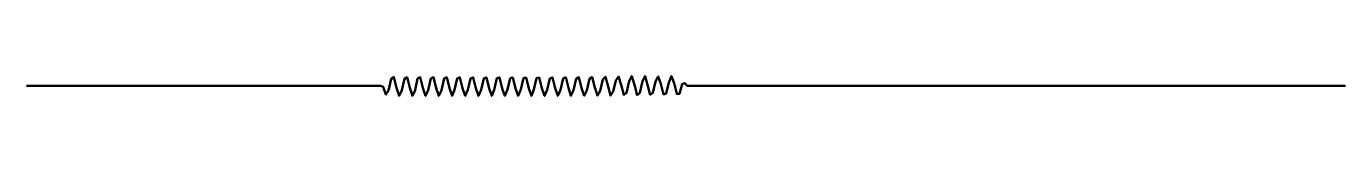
# Model space of a CAD drawing. Extents: x -47 to 452, y 172 to 669.
# Drawn here: x -47.1 to 451.9, y 242.3 to 249.8 of the extents above; entities that cross this region are included whole.
import ezdxf

# ---------------------------------------------------------------- set-up
doc = ezdxf.new("R2010")
doc.units = 0
doc.header["$MEASUREMENT"] = 0
doc.layers.add('Capa 1', color=7, linetype='Continuous', lineweight=0)

# ---------------------------------------------------------------- blocks, each defined once
blk = doc.blocks.new('Block_0')
at = {"layer": 'Capa 1', "color": 18, "lineweight": 50, "true_color": 0x000000}
blk.add_open_spline([(-47.14, 246.06), (-47.14, 246.06), (-46.14, 246.06), (-46.14, 246.06), (-46.14, 246.06), (-45.14, 246.06), (-45.14, 246.06), (-45.14, 246.06), (-44.14, 246.06), (-44.14, 246.06), (-44.14, 246.06), (-43.14, 246.06), (-43.14, 246.06), (-43.14, 246.06), (-42.14, 246.06), (-42.14, 246.06), (-42.14, 246.06), (-41.14, 246.06), (-41.14, 246.06), (-41.14, 246.06), (-40.14, 246.06), (-40.14, 246.06), (-40.14, 246.06), (-39.14, 246.06), (-39.14, 246.06), (-39.14, 246.06), (-38.14, 246.06), (-38.14, 246.06), (-38.14, 246.06), (-37.14, 246.06), (-37.14, 246.06), (-37.14, 246.06), (-36.14, 246.06), (-36.14, 246.06), (-36.14, 246.06), (-35.14, 246.06), (-35.14, 246.06), (-35.14, 246.06), (-34.14, 246.06), (-34.14, 246.06), (-34.14, 246.06), (-33.14, 246.06), (-33.14, 246.06), (-33.14, 246.06), (-32.14, 246.06), (-32.14, 246.06), (-32.14, 246.06), (-31.14, 246.06), (-31.14, 246.06), (-31.14, 246.06), (-30.14, 246.06), (-30.14, 246.06), (-30.14, 246.06), (-29.14, 246.06), (-29.14, 246.06), (-29.14, 246.06), (-28.14, 246.06), (-28.14, 246.06), (-28.14, 246.06), (-27.14, 246.06), (-27.14, 246.06), (-27.14, 246.06), (-26.14, 246.06), (-26.14, 246.06), (-26.14, 246.06), (-25.14, 246.06), (-25.14, 246.06), (-25.14, 246.06), (-24.14, 246.06), (-24.14, 246.06), (-24.14, 246.06), (-23.14, 246.06), (-23.14, 246.06), (-23.14, 246.06), (-22.14, 246.06), (-22.14, 246.06), (-22.14, 246.06), (-21.14, 246.06), (-21.14, 246.06), (-21.14, 246.06), (-20.14, 246.06), (-20.14, 246.06), (-20.14, 246.06), (-19.14, 246.06), (-19.14, 246.06), (-19.14, 246.06), (-18.14, 246.06), (-18.14, 246.06), (-18.14, 246.06), (-17.14, 246.06), (-17.14, 246.06), (-17.14, 246.06), (-16.14, 246.06), (-16.14, 246.06), (-16.14, 246.06), (-15.14, 246.06), (-15.14, 246.06), (-15.14, 246.06), (-14.14, 246.06), (-14.14, 246.06), (-14.14, 246.06), (-13.14, 246.06), (-13.14, 246.06), (-13.14, 246.06), (-12.14, 246.06), (-12.14, 246.06), (-12.14, 246.06), (-11.14, 246.06), (-11.14, 246.06), (-11.14, 246.06), (-10.14, 246.06), (-10.14, 246.06), (-10.14, 246.06), (-9.14, 246.06), (-9.14, 246.06), (-9.14, 246.06), (-8.14, 246.06), (-8.14, 246.06), (-8.14, 246.06), (-7.14, 246.06), (-7.14, 246.06), (-7.14, 246.06), (-6.14, 246.06), (-6.14, 246.06), (-6.14, 246.06), (-5.14, 246.06), (-5.14, 246.06), (-5.14, 246.06), (-4.14, 246.06), (-4.14, 246.06), (-4.14, 246.06), (-3.14, 246.06), (-3.14, 246.06), (-3.14, 246.06), (-2.14, 246.06), (-2.14, 246.06), (-2.14, 246.06), (-1.14, 246.06), (-1.14, 246.06), (-1.14, 246.06), (-0.14, 246.06), (-0.14, 246.06), (-0.14, 246.06), (0.86, 246.06), (0.86, 246.06), (0.86, 246.06), (1.86, 246.06), (1.86, 246.06), (1.86, 246.06), (2.86, 246.06), (2.86, 246.06), (2.86, 246.06), (3.86, 246.06), (3.86, 246.06), (3.86, 246.06), (4.86, 246.06), (4.86, 246.06), (4.86, 246.06), (5.86, 246.06), (5.86, 246.06), (5.86, 246.06), (6.86, 246.06), (6.86, 246.06), (6.86, 246.06), (7.86, 246.06), (7.86, 246.06), (7.86, 246.06), (8.86, 246.06), (8.86, 246.06), (8.86, 246.06), (9.86, 246.06), (9.86, 246.06), (9.86, 246.06), (10.86, 246.06), (10.86, 246.06), (10.86, 246.06), (11.86, 246.06), (11.86, 246.06), (11.86, 246.06), (12.86, 246.06), (12.86, 246.06), (12.86, 246.06), (13.86, 246.06), (13.86, 246.06), (13.86, 246.06), (14.86, 246.06), (14.86, 246.06), (14.86, 246.06), (15.86, 246.06), (15.86, 246.06), (15.86, 246.06), (16.86, 246.06), (16.86, 246.06), (16.86, 246.06), (17.86, 246.06), (17.86, 246.06), (17.86, 246.06), (18.86, 246.06), (18.86, 246.06), (18.86, 246.06), (19.86, 246.06), (19.86, 246.06), (19.86, 246.06), (20.86, 246.06), (20.86, 246.06), (20.86, 246.06), (21.86, 246.06), (21.86, 246.06), (21.86, 246.06), (22.86, 246.06), (22.86, 246.06), (22.86, 246.06), (23.86, 246.06), (23.86, 246.06), (23.86, 246.06), (24.86, 246.06), (24.86, 246.06), (24.86, 246.06), (25.86, 246.06), (25.86, 246.06), (25.86, 246.06), (26.86, 246.06), (26.86, 246.06), (26.86, 246.06), (27.86, 246.06), (27.86, 246.06), (27.86, 246.06), (28.86, 246.06), (28.86, 246.06), (28.86, 246.06), (29.86, 246.06), (29.86, 246.06), (29.86, 246.06), (30.86, 246.06), (30.86, 246.06), (30.86, 246.06), (31.86, 246.06), (31.86, 246.06), (31.86, 246.06), (32.86, 246.06), (32.86, 246.06), (32.86, 246.06), (33.86, 246.06), (33.86, 246.06), (33.86, 246.06), (34.86, 246.06), (34.86, 246.06), (34.86, 246.06), (35.86, 246.06), (35.86, 246.06), (35.86, 246.06), (36.86, 246.06), (36.86, 246.06), (36.86, 246.06), (37.86, 246.06), (37.86, 246.06), (37.86, 246.06), (38.86, 246.06), (38.86, 246.06), (38.86, 246.06), (39.86, 246.06), (39.86, 246.06), (39.86, 246.06), (40.86, 246.06), (40.86, 246.06), (40.86, 246.06), (41.86, 246.06), (41.86, 246.06), (41.86, 246.06), (42.86, 246.06), (42.86, 246.06), (42.86, 246.06), (43.86, 246.06), (43.86, 246.06), (43.86, 246.06), (44.86, 246.06), (44.86, 246.06), (44.86, 246.06), (45.86, 246.06), (45.86, 246.06), (45.86, 246.06), (46.86, 246.06), (46.86, 246.06), (46.86, 246.06), (47.86, 246.06), (47.86, 246.06), (47.86, 246.06), (48.86, 246.06), (48.86, 246.06), (48.86, 246.06), (49.86, 246.06), (49.86, 246.06), (49.86, 246.06), (50.86, 246.06), (50.86, 246.06), (50.86, 246.06), (51.86, 246.06), (51.86, 246.06), (51.86, 246.06), (52.86, 246.06), (52.86, 246.06), (52.86, 246.06), (53.86, 246.06), (53.86, 246.06), (53.86, 246.06), (54.86, 246.06), (54.86, 246.06), (54.86, 246.06), (55.86, 246.06), (55.86, 246.06), (55.86, 246.06), (56.86, 246.06), (56.86, 246.06), (56.86, 246.06), (57.86, 246.06), (57.86, 246.06), (57.86, 246.06), (58.86, 246.06), (58.86, 246.06), (58.86, 246.06), (59.86, 246.06), (59.86, 246.06), (59.86, 246.06), (60.86, 246.06), (60.86, 246.06), (60.86, 246.06), (61.86, 246.06), (61.86, 246.06), (61.86, 246.06), (62.86, 246.06), (62.86, 246.06), (62.86, 246.06), (63.86, 246.06), (63.86, 246.06), (63.86, 246.06), (64.86, 246.06), (64.86, 246.06), (64.86, 246.06), (65.86, 246.06), (65.86, 246.06), (65.86, 246.06), (66.86, 246.06), (66.86, 246.06), (66.86, 246.06), (67.86, 246.06), (67.86, 246.06), (67.86, 246.06), (68.86, 246.06), (68.86, 246.06), (68.86, 246.06), (69.86, 246.06), (69.86, 246.06), (69.86, 246.06), (70.86, 246.06), (70.86, 246.06), (70.86, 246.06), (71.86, 246.06), (71.86, 246.06), (71.86, 246.06), (72.86, 246.06), (72.86, 246.06), (72.86, 246.06), (73.86, 246.06), (73.86, 246.06), (73.86, 246.06), (74.86, 246.06), (74.86, 246.06), (74.86, 246.06), (75.86, 246.06), (75.86, 246.06), (75.86, 246.06), (76.86, 246.06), (76.86, 246.06), (76.86, 246.06), (77.86, 246.06), (77.86, 246.06), (77.86, 246.06), (78.86, 246.06), (78.86, 246.06), (78.86, 246.06), (79.86, 246.06), (79.86, 246.06), (79.86, 246.06), (80.86, 246.06), (80.86, 246.06), (80.86, 246.06), (81.86, 246.06), (81.86, 246.06), (81.86, 246.06), (82.86, 246.06), (82.86, 246.06), (82.86, 246.06), (83.86, 246.06), (83.86, 246.06), (83.86, 246.06), (84.86, 246.06), (84.86, 246.06), (84.86, 246.06), (85.86, 246.06), (85.86, 246.06), (85.86, 246.06), (86.86, 246.06), (86.86, 246.06), (86.86, 246.06), (87.86, 245.74), (87.86, 245.74), (87.86, 245.74), (88.86, 242.81), (88.86, 242.81), (88.86, 242.81), (89.86, 244.39), (89.86, 244.39), (89.86, 244.39), (90.86, 248.77), (90.86, 248.77), (90.86, 248.77), (91.86, 249.39), (91.86, 249.39), (91.86, 249.39), (92.86, 245.4), (92.86, 245.4), (92.86, 245.4), (93.86, 242.32), (93.86, 242.32), (93.86, 242.32), (94.86, 244.43), (94.86, 244.43), (94.86, 244.43), (95.86, 248.8), (95.86, 248.8), (95.86, 248.8), (96.86, 249.38), (96.86, 249.38), (96.86, 249.38), (97.86, 245.36), (97.86, 245.36), (97.86, 245.36), (98.86, 242.31), (98.86, 242.31), (98.86, 242.31), (99.86, 244.46), (99.86, 244.46), (99.86, 244.46), (100.86, 248.82), (100.86, 248.82), (100.86, 248.82), (101.86, 249.36), (101.86, 249.36), (101.86, 249.36), (102.86, 245.32), (102.86, 245.32), (102.86, 245.32), (103.86, 242.31), (103.86, 242.31), (103.86, 242.31), (104.86, 244.5), (104.86, 244.5), (104.86, 244.5), (105.86, 248.85), (105.86, 248.85), (105.86, 248.85), (106.86, 249.34), (106.86, 249.34), (106.86, 249.34), (107.86, 245.28), (107.86, 245.28), (107.86, 245.28), (108.86, 242.3), (108.86, 242.3), (108.86, 242.3), (109.86, 244.53), (109.86, 244.53), (109.86, 244.53), (110.86, 248.88), (110.86, 248.88), (110.86, 248.88), (111.86, 249.32), (111.86, 249.32), (111.86, 249.32), (112.86, 245.24), (112.86, 245.24), (112.86, 245.24), (113.86, 242.3), (113.86, 242.3), (113.86, 242.3), (114.86, 244.57), (114.86, 244.57), (114.86, 244.57), (115.86, 248.9), (115.86, 248.9), (115.86, 248.9), (116.86, 249.3), (116.86, 249.3), (116.86, 249.3), (117.86, 245.21), (117.86, 245.21), (117.86, 245.21), (118.86, 242.3), (118.86, 242.3), (118.86, 242.3), (119.86, 244.6), (119.86, 244.6), (119.86, 244.6), (120.86, 248.93), (120.86, 248.93), (120.86, 248.93), (121.86, 249.28), (121.86, 249.28), (121.86, 249.28), (122.86, 245.17), (122.86, 245.17), (122.86, 245.17), (123.86, 242.3), (123.86, 242.3), (123.86, 242.3), (124.86, 244.62), (124.86, 244.62), (124.86, 244.62), (125.86, 248.93), (125.86, 248.93), (125.86, 248.93), (126.86, 249.28), (126.86, 249.28), (126.86, 249.28), (127.86, 245.16), (127.86, 245.16), (127.86, 245.16), (128.86, 242.29), (128.86, 242.29), (128.86, 242.29), (129.86, 244.64), (129.86, 244.64), (129.86, 244.64), (130.86, 248.96), (130.86, 248.96), (130.86, 248.96), (131.86, 249.26), (131.86, 249.26), (131.86, 249.26), (132.86, 245.13), (132.86, 245.13), (132.86, 245.13), (133.86, 242.29), (133.86, 242.29), (133.86, 242.29), (134.86, 244.68), (134.86, 244.68), (134.86, 244.68), (135.86, 248.98), (135.86, 248.98), (135.86, 248.98), (136.86, 249.23), (136.86, 249.23), (136.86, 249.23), (137.86, 245.09), (137.86, 245.09), (137.86, 245.09), (138.86, 242.29), (138.86, 242.29), (138.86, 242.29), (139.86, 244.71), (139.86, 244.71), (139.86, 244.71), (140.86, 249), (140.86, 249), (140.86, 249), (141.86, 249.21), (141.86, 249.21), (141.86, 249.21), (142.86, 245.05), (142.86, 245.05), (142.86, 245.05), (143.86, 242.29), (143.86, 242.29), (143.86, 242.29), (144.86, 244.75), (144.86, 244.75), (144.86, 244.75), (145.86, 248.99), (145.86, 248.99), (145.86, 248.99), (146.86, 249.2), (146.86, 249.2), (146.86, 249.2), (147.86, 245.17), (147.86, 245.17), (147.86, 245.17), (148.86, 242.33), (148.86, 242.33), (148.86, 242.33), (149.86, 244.59), (149.86, 244.59), (149.86, 244.59), (150.86, 248.91), (150.86, 248.91), (150.86, 248.91), (151.86, 249.29), (151.86, 249.29), (151.86, 249.29), (152.86, 245.2), (152.86, 245.2), (152.86, 245.2), (153.86, 242.32), (153.86, 242.32), (153.86, 242.32), (154.86, 244.55), (154.86, 244.55), (154.86, 244.55), (155.86, 248.83), (155.86, 248.83), (155.86, 248.83), (156.86, 249.33), (156.86, 249.33), (156.86, 249.33), (157.86, 245.34), (157.86, 245.34), (157.86, 245.34), (158.86, 242.32), (158.86, 242.32), (158.86, 242.32), (159.86, 244.47), (159.86, 244.47), (159.86, 244.47), (160.86, 248.8), (160.86, 248.8), (160.86, 248.8), (161.86, 249.36), (161.86, 249.36), (161.86, 249.36), (162.86, 245.4), (162.86, 245.4), (162.86, 245.4), (163.86, 242.35), (163.86, 242.35), (163.86, 242.35), (164.86, 244.38), (164.86, 244.38), (164.86, 244.38), (165.86, 248.75), (165.86, 248.75), (165.86, 248.75), (166.86, 249.41), (166.86, 249.41), (166.86, 249.41), (167.86, 245.43), (167.86, 245.43), (167.86, 245.43), (168.86, 242.42), (168.86, 242.42), (168.86, 242.42), (169.86, 244.23), (169.86, 244.23), (169.86, 244.23), (170.86, 248.46), (170.86, 248.46), (170.86, 248.46), (171.86, 249.52), (171.86, 249.52), (171.86, 249.52), (172.86, 245.88), (172.86, 245.88), (172.86, 245.88), (173.86, 242.45), (173.86, 242.45), (173.86, 242.45), (174.86, 243.92), (174.86, 243.92), (174.86, 243.92), (175.86, 248.13), (175.86, 248.13), (175.86, 248.13), (176.86, 249.62), (176.86, 249.62), (176.86, 249.62), (177.86, 246.46), (177.86, 246.46), (177.86, 246.46), (178.86, 242.7), (178.86, 242.7), (178.86, 242.7), (179.86, 243.48), (179.86, 243.48), (179.86, 243.48), (180.86, 247.88), (180.86, 247.88), (180.86, 247.88), (181.86, 249.77), (181.86, 249.77), (181.86, 249.77), (182.86, 246.51), (182.86, 246.51), (182.86, 246.51), (183.86, 242.63), (183.86, 242.63), (183.86, 242.63), (184.86, 243.5), (184.86, 243.5), (184.86, 243.5), (185.86, 247.92), (185.86, 247.92), (185.86, 247.92), (186.86, 249.76), (186.86, 249.76), (186.86, 249.76), (187.86, 246.51), (187.86, 246.51), (187.86, 246.51), (188.86, 242.74), (188.86, 242.74), (188.86, 242.74), (189.86, 243.42), (189.86, 243.42), (189.86, 243.42), (190.86, 247.76), (190.86, 247.76), (190.86, 247.76), (191.86, 249.69), (191.86, 249.69), (191.86, 249.69), (192.86, 246.89), (192.86, 246.89), (192.86, 246.89), (193.86, 242.86), (193.86, 242.86), (193.86, 242.86), (194.86, 243.19), (194.86, 243.19), (194.86, 243.19), (195.86, 247.35), (195.86, 247.35), (195.86, 247.35), (196.86, 249.81), (196.86, 249.81), (196.86, 249.81), (197.86, 247.11), (197.86, 247.11), (197.86, 247.11), (198.86, 243.04), (198.86, 243.04), (198.86, 243.04), (199.86, 243.04), (199.86, 243.04), (199.86, 243.04), (200.86, 246.73), (200.86, 246.73), (200.86, 246.73), (201.86, 247.15), (201.86, 247.15), (201.86, 247.15), (202.86, 246.06), (202.86, 246.06), (202.86, 246.06), (203.86, 246.06), (203.86, 246.06), (203.86, 246.06), (204.86, 246.06), (204.86, 246.06), (204.86, 246.06), (205.86, 246.06), (205.86, 246.06), (205.86, 246.06), (206.86, 246.06), (206.86, 246.06), (206.86, 246.06), (207.86, 246.06), (207.86, 246.06), (207.86, 246.06), (208.86, 246.06), (208.86, 246.06), (208.86, 246.06), (209.86, 246.06), (209.86, 246.06), (209.86, 246.06), (210.86, 246.06), (210.86, 246.06), (210.86, 246.06), (211.86, 246.06), (211.86, 246.06), (211.86, 246.06), (212.86, 246.06), (212.86, 246.06), (212.86, 246.06), (213.86, 246.06), (213.86, 246.06), (213.86, 246.06), (214.86, 246.06), (214.86, 246.06), (214.86, 246.06), (215.86, 246.06), (215.86, 246.06), (215.86, 246.06), (216.86, 246.06), (216.86, 246.06), (216.86, 246.06), (217.86, 246.06), (217.86, 246.06), (217.86, 246.06), (218.86, 246.06), (218.86, 246.06), (218.86, 246.06), (219.86, 246.06), (219.86, 246.06), (219.86, 246.06), (220.86, 246.06), (220.86, 246.06), (220.86, 246.06), (221.86, 246.06), (221.86, 246.06), (221.86, 246.06), (222.86, 246.06), (222.86, 246.06), (222.86, 246.06), (223.86, 246.06), (223.86, 246.06), (223.86, 246.06), (224.86, 246.06), (224.86, 246.06), (224.86, 246.06), (225.86, 246.06), (225.86, 246.06), (225.86, 246.06), (226.86, 246.06), (226.86, 246.06), (226.86, 246.06), (227.86, 246.06), (227.86, 246.06), (227.86, 246.06), (228.86, 246.06), (228.86, 246.06), (228.86, 246.06), (229.86, 246.06), (229.86, 246.06), (229.86, 246.06), (230.86, 246.06), (230.86, 246.06), (230.86, 246.06), (231.86, 246.06), (231.86, 246.06), (231.86, 246.06), (232.86, 246.06), (232.86, 246.06), (232.86, 246.06), (233.86, 246.06), (233.86, 246.06), (233.86, 246.06), (234.86, 246.06), (234.86, 246.06), (234.86, 246.06), (235.86, 246.06), (235.86, 246.06), (235.86, 246.06), (236.86, 246.06), (236.86, 246.06), (236.86, 246.06), (237.86, 246.06), (237.86, 246.06), (237.86, 246.06), (238.86, 246.06), (238.86, 246.06), (238.86, 246.06), (239.86, 246.06), (239.86, 246.06), (239.86, 246.06), (240.86, 246.06), (240.86, 246.06), (240.86, 246.06), (241.86, 246.06), (241.86, 246.06), (241.86, 246.06), (242.86, 246.06), (242.86, 246.06), (242.86, 246.06), (243.86, 246.06), (243.86, 246.06), (243.86, 246.06), (244.86, 246.06), (244.86, 246.06), (244.86, 246.06), (245.86, 246.06), (245.86, 246.06), (245.86, 246.06), (246.86, 246.06), (246.86, 246.06), (246.86, 246.06), (247.86, 246.06), (247.86, 246.06), (247.86, 246.06), (248.86, 246.06), (248.86, 246.06), (248.86, 246.06), (249.86, 246.06), (249.86, 246.06), (249.86, 246.06), (250.86, 246.06), (250.86, 246.06), (250.86, 246.06), (251.86, 246.06), (251.86, 246.06), (251.86, 246.06), (252.86, 246.06), (252.86, 246.06), (252.86, 246.06), (253.86, 246.06), (253.86, 246.06), (253.86, 246.06), (254.86, 246.06), (254.86, 246.06), (254.86, 246.06), (255.86, 246.06), (255.86, 246.06), (255.86, 246.06), (256.86, 246.06), (256.86, 246.06), (256.86, 246.06), (257.86, 246.06), (257.86, 246.06), (257.86, 246.06), (258.86, 246.06), (258.86, 246.06), (258.86, 246.06), (259.86, 246.06), (259.86, 246.06), (259.86, 246.06), (260.86, 246.06), (260.86, 246.06), (260.86, 246.06), (261.86, 246.06), (261.86, 246.06), (261.86, 246.06), (262.86, 246.06), (262.86, 246.06), (262.86, 246.06), (263.86, 246.06), (263.86, 246.06), (263.86, 246.06), (264.86, 246.06), (264.86, 246.06), (264.86, 246.06), (265.86, 246.06), (265.86, 246.06), (265.86, 246.06), (266.86, 246.06), (266.86, 246.06), (266.86, 246.06), (267.86, 246.06), (267.86, 246.06), (267.86, 246.06), (268.86, 246.06), (268.86, 246.06), (268.86, 246.06), (269.86, 246.06), (269.86, 246.06), (269.86, 246.06), (270.86, 246.06), (270.86, 246.06), (270.86, 246.06), (271.86, 246.06), (271.86, 246.06), (271.86, 246.06), (272.86, 246.06), (272.86, 246.06), (272.86, 246.06), (273.86, 246.06), (273.86, 246.06), (273.86, 246.06), (274.86, 246.06), (274.86, 246.06), (274.86, 246.06), (275.86, 246.06), (275.86, 246.06), (275.86, 246.06), (276.86, 246.06), (276.86, 246.06), (276.86, 246.06), (277.86, 246.06), (277.86, 246.06), (277.86, 246.06), (278.86, 246.06), (278.86, 246.06), (278.86, 246.06), (279.86, 246.06), (279.86, 246.06), (279.86, 246.06), (280.86, 246.06), (280.86, 246.06), (280.86, 246.06), (281.86, 246.06), (281.86, 246.06), (281.86, 246.06), (282.86, 246.06), (282.86, 246.06), (282.86, 246.06), (283.86, 246.06), (283.86, 246.06), (283.86, 246.06), (284.86, 246.06), (284.86, 246.06), (284.86, 246.06), (285.86, 246.06), (285.86, 246.06), (285.86, 246.06), (286.86, 246.06), (286.86, 246.06), (286.86, 246.06), (287.86, 246.06), (287.86, 246.06), (287.86, 246.06), (288.86, 246.06), (288.86, 246.06), (288.86, 246.06), (289.86, 246.06), (289.86, 246.06), (289.86, 246.06), (290.86, 246.06), (290.86, 246.06), (290.86, 246.06), (291.86, 246.06), (291.86, 246.06), (291.86, 246.06), (292.86, 246.06), (292.86, 246.06), (292.86, 246.06), (293.86, 246.06), (293.86, 246.06), (293.86, 246.06), (294.86, 246.06), (294.86, 246.06), (294.86, 246.06), (295.86, 246.06), (295.86, 246.06), (295.86, 246.06), (296.86, 246.06), (296.86, 246.06), (296.86, 246.06), (297.86, 246.06), (297.86, 246.06), (297.86, 246.06), (298.86, 246.06), (298.86, 246.06), (298.86, 246.06), (299.86, 246.06), (299.86, 246.06), (299.86, 246.06), (300.86, 246.06), (300.86, 246.06), (300.86, 246.06), (301.86, 246.06), (301.86, 246.06), (301.86, 246.06), (302.86, 246.06), (302.86, 246.06), (302.86, 246.06), (303.86, 246.06), (303.86, 246.06), (303.86, 246.06), (304.86, 246.06), (304.86, 246.06), (304.86, 246.06), (305.86, 246.06), (305.86, 246.06), (305.86, 246.06), (306.86, 246.06), (306.86, 246.06), (306.86, 246.06), (307.86, 246.06), (307.86, 246.06), (307.86, 246.06), (308.86, 246.06), (308.86, 246.06), (308.86, 246.06), (309.86, 246.06), (309.86, 246.06), (309.86, 246.06), (310.86, 246.06), (310.86, 246.06), (310.86, 246.06), (311.86, 246.06), (311.86, 246.06), (311.86, 246.06), (312.86, 246.06), (312.86, 246.06), (312.86, 246.06), (313.86, 246.06), (313.86, 246.06), (313.86, 246.06), (314.86, 246.06), (314.86, 246.06), (314.86, 246.06), (315.86, 246.06), (315.86, 246.06), (315.86, 246.06), (316.86, 246.06), (316.86, 246.06), (316.86, 246.06), (317.86, 246.06), (317.86, 246.06), (317.86, 246.06), (318.86, 246.06), (318.86, 246.06), (318.86, 246.06), (319.86, 246.06), (319.86, 246.06), (319.86, 246.06), (320.86, 246.06), (320.86, 246.06), (320.86, 246.06), (321.86, 246.06), (321.86, 246.06), (321.86, 246.06), (322.86, 246.06), (322.86, 246.06), (322.86, 246.06), (323.86, 246.06), (323.86, 246.06), (323.86, 246.06), (324.86, 246.06), (324.86, 246.06), (324.86, 246.06), (325.86, 246.06), (325.86, 246.06), (325.86, 246.06), (326.86, 246.06), (326.86, 246.06), (326.86, 246.06), (327.86, 246.06), (327.86, 246.06), (327.86, 246.06), (328.86, 246.06), (328.86, 246.06), (328.86, 246.06), (329.86, 246.06), (329.86, 246.06), (329.86, 246.06), (330.86, 246.06), (330.86, 246.06), (330.86, 246.06), (331.86, 246.06), (331.86, 246.06), (331.86, 246.06), (332.86, 246.06), (332.86, 246.06), (332.86, 246.06), (333.86, 246.06), (333.86, 246.06), (333.86, 246.06), (334.86, 246.06), (334.86, 246.06), (334.86, 246.06), (335.86, 246.06), (335.86, 246.06), (335.86, 246.06), (336.86, 246.06), (336.86, 246.06), (336.86, 246.06), (337.86, 246.06), (337.86, 246.06), (337.86, 246.06), (338.86, 246.06), (338.86, 246.06), (338.86, 246.06), (339.86, 246.06), (339.86, 246.06), (339.86, 246.06), (340.86, 246.06), (340.86, 246.06), (340.86, 246.06), (341.86, 246.06), (341.86, 246.06), (341.86, 246.06), (342.86, 246.06), (342.86, 246.06), (342.86, 246.06), (343.86, 246.06), (343.86, 246.06), (343.86, 246.06), (344.86, 246.06), (344.86, 246.06), (344.86, 246.06), (345.86, 246.06), (345.86, 246.06), (345.86, 246.06), (346.86, 246.06), (346.86, 246.06), (346.86, 246.06), (347.86, 246.06), (347.86, 246.06), (347.86, 246.06), (348.86, 246.06), (348.86, 246.06), (348.86, 246.06), (349.86, 246.06), (349.86, 246.06), (349.86, 246.06), (350.86, 246.06), (350.86, 246.06), (350.86, 246.06), (351.86, 246.06), (351.86, 246.06), (351.86, 246.06), (352.86, 246.06), (352.86, 246.06), (352.86, 246.06), (353.86, 246.06), (353.86, 246.06), (353.86, 246.06), (354.86, 246.06), (354.86, 246.06), (354.86, 246.06), (355.86, 246.06), (355.86, 246.06), (355.86, 246.06), (356.86, 246.06), (356.86, 246.06), (356.86, 246.06), (357.86, 246.06), (357.86, 246.06), (357.86, 246.06), (358.86, 246.06), (358.86, 246.06), (358.86, 246.06), (359.86, 246.06), (359.86, 246.06), (359.86, 246.06), (360.86, 246.06), (360.86, 246.06), (360.86, 246.06), (361.86, 246.06), (361.86, 246.06), (361.86, 246.06), (362.86, 246.06), (362.86, 246.06), (362.86, 246.06), (363.86, 246.06), (363.86, 246.06), (363.86, 246.06), (364.86, 246.06), (364.86, 246.06), (364.86, 246.06), (365.86, 246.06), (365.86, 246.06), (365.86, 246.06), (366.86, 246.06), (366.86, 246.06), (366.86, 246.06), (367.86, 246.06), (367.86, 246.06), (367.86, 246.06), (368.86, 246.06), (368.86, 246.06), (368.86, 246.06), (369.86, 246.06), (369.86, 246.06), (369.86, 246.06), (370.86, 246.06), (370.86, 246.06), (370.86, 246.06), (371.86, 246.06), (371.86, 246.06), (371.86, 246.06), (372.86, 246.06), (372.86, 246.06), (372.86, 246.06), (373.86, 246.06), (373.86, 246.06), (373.86, 246.06), (374.86, 246.06), (374.86, 246.06), (374.86, 246.06), (375.86, 246.06), (375.86, 246.06), (375.86, 246.06), (376.86, 246.06), (376.86, 246.06), (376.86, 246.06), (377.86, 246.06), (377.86, 246.06), (377.86, 246.06), (378.86, 246.06), (378.86, 246.06), (378.86, 246.06), (379.86, 246.06), (379.86, 246.06), (379.86, 246.06), (380.86, 246.06), (380.86, 246.06), (380.86, 246.06), (381.86, 246.06), (381.86, 246.06), (381.86, 246.06), (382.86, 246.06), (382.86, 246.06), (382.86, 246.06), (383.86, 246.06), (383.86, 246.06), (383.86, 246.06), (384.86, 246.06), (384.86, 246.06), (384.86, 246.06), (385.86, 246.06), (385.86, 246.06), (385.86, 246.06), (386.86, 246.06), (386.86, 246.06), (386.86, 246.06), (387.86, 246.06), (387.86, 246.06), (387.86, 246.06), (388.86, 246.06), (388.86, 246.06), (388.86, 246.06), (389.86, 246.06), (389.86, 246.06), (389.86, 246.06), (390.86, 246.06), (390.86, 246.06), (390.86, 246.06), (391.86, 246.06), (391.86, 246.06), (391.86, 246.06), (392.86, 246.06), (392.86, 246.06), (392.86, 246.06), (393.86, 246.06), (393.86, 246.06), (393.86, 246.06), (394.86, 246.06), (394.86, 246.06), (394.86, 246.06), (395.86, 246.06), (395.86, 246.06), (395.86, 246.06), (396.86, 246.06), (396.86, 246.06), (396.86, 246.06), (397.86, 246.06), (397.86, 246.06), (397.86, 246.06), (398.86, 246.06), (398.86, 246.06), (398.86, 246.06), (399.86, 246.06), (399.86, 246.06), (399.86, 246.06), (400.86, 246.06), (400.86, 246.06), (400.86, 246.06), (401.86, 246.06), (401.86, 246.06), (401.86, 246.06), (402.86, 246.06), (402.86, 246.06), (402.86, 246.06), (403.86, 246.06), (403.86, 246.06), (403.86, 246.06), (404.86, 246.06), (404.86, 246.06), (404.86, 246.06), (405.86, 246.06), (405.86, 246.06), (405.86, 246.06), (406.86, 246.06), (406.86, 246.06), (406.86, 246.06), (407.86, 246.06), (407.86, 246.06), (407.86, 246.06), (408.86, 246.06), (408.86, 246.06), (408.86, 246.06), (409.86, 246.06), (409.86, 246.06), (409.86, 246.06), (410.86, 246.06), (410.86, 246.06), (410.86, 246.06), (411.86, 246.06), (411.86, 246.06), (411.86, 246.06), (412.86, 246.06), (412.86, 246.06), (412.86, 246.06), (413.86, 246.06), (413.86, 246.06), (413.86, 246.06), (414.86, 246.06), (414.86, 246.06), (414.86, 246.06), (415.86, 246.06), (415.86, 246.06), (415.86, 246.06), (416.86, 246.06), (416.86, 246.06), (416.86, 246.06), (417.86, 246.06), (417.86, 246.06), (417.86, 246.06), (418.86, 246.06), (418.86, 246.06), (418.86, 246.06), (419.86, 246.06), (419.86, 246.06), (419.86, 246.06), (420.86, 246.06), (420.86, 246.06), (420.86, 246.06), (421.86, 246.06), (421.86, 246.06), (421.86, 246.06), (422.86, 246.06), (422.86, 246.06), (422.86, 246.06), (423.86, 246.06), (423.86, 246.06), (423.86, 246.06), (424.86, 246.06), (424.86, 246.06), (424.86, 246.06), (425.86, 246.06), (425.86, 246.06), (425.86, 246.06), (426.86, 246.06), (426.86, 246.06), (426.86, 246.06), (427.86, 246.06), (427.86, 246.06), (427.86, 246.06), (428.86, 246.06), (428.86, 246.06), (428.86, 246.06), (429.86, 246.06), (429.86, 246.06), (429.86, 246.06), (430.86, 246.06), (430.86, 246.06), (430.86, 246.06), (431.86, 246.06), (431.86, 246.06), (431.86, 246.06), (432.86, 246.06), (432.86, 246.06), (432.86, 246.06), (433.86, 246.06), (433.86, 246.06), (433.86, 246.06), (434.86, 246.06), (434.86, 246.06), (434.86, 246.06), (435.86, 246.06), (435.86, 246.06), (435.86, 246.06), (436.86, 246.06), (436.86, 246.06), (436.86, 246.06), (437.86, 246.06), (437.86, 246.06), (437.86, 246.06), (438.86, 246.06), (438.86, 246.06), (438.86, 246.06), (439.86, 246.06), (439.86, 246.06), (439.86, 246.06), (440.86, 246.06), (440.86, 246.06), (440.86, 246.06), (441.86, 246.06), (441.86, 246.06), (441.86, 246.06), (442.86, 246.06), (442.86, 246.06), (442.86, 246.06), (443.86, 246.06), (443.86, 246.06), (443.86, 246.06), (444.86, 246.06), (444.86, 246.06), (444.86, 246.06), (445.86, 246.06), (445.86, 246.06), (445.86, 246.06), (446.86, 246.06), (446.86, 246.06), (446.86, 246.06), (447.86, 246.06), (447.86, 246.06), (447.86, 246.06), (448.86, 246.06), (448.86, 246.06), (448.86, 246.06), (449.86, 246.06), (449.86, 246.06), (449.86, 246.06), (450.86, 246.06), (450.86, 246.06), (450.86, 246.06), (451.86, 246.06), (451.86, 246.06)], degree=3, knots=[0, 0, 0, 0, 1, 1, 1, 2, 2, 2, 3, 3, 3, 4, 4, 4, 5, 5, 5, 6, 6, 6, 7, 7, 7, 8, 8, 8, 9, 9, 9, 10, 10, 10, 11, 11, 11, 12, 12, 12, 13, 13, 13, 14, 14, 14, 15, 15, 15, 16, 16, 16, 17, 17, 17, 18, 18, 18, 19, 19, 19, 20, 20, 20, 21, 21, 21, 22, 22, 22, 23, 23, 23, 24, 24, 24, 25, 25, 25, 26, 26, 26, 27, 27, 27, 28, 28, 28, 29, 29, 29, 30, 30, 30, 31, 31, 31, 32, 32, 32, 33, 33, 33, 34, 34, 34, 35, 35, 35, 36, 36, 36, 37, 37, 37, 38, 38, 38, 39, 39, 39, 40, 40, 40, 41, 41, 41, 42, 42, 42, 43, 43, 43, 44, 44, 44, 45, 45, 45, 46, 46, 46, 47, 47, 47, 48, 48, 48, 49, 49, 49, 50, 50, 50, 51, 51, 51, 52, 52, 52, 53, 53, 53, 54, 54, 54, 55, 55, 55, 56, 56, 56, 57, 57, 57, 58, 58, 58, 59, 59, 59, 60, 60, 60, 61, 61, 61, 62, 62, 62, 63, 63, 63, 64, 64, 64, 65, 65, 65, 66, 66, 66, 67, 67, 67, 68, 68, 68, 69, 69, 69, 70, 70, 70, 71, 71, 71, 72, 72, 72, 73, 73, 73, 74, 74, 74, 75, 75, 75, 76, 76, 76, 77, 77, 77, 78, 78, 78, 79, 79, 79, 80, 80, 80, 81, 81, 81, 82, 82, 82, 83, 83, 83, 84, 84, 84, 85, 85, 85, 86, 86, 86, 87, 87, 87, 88, 88, 88, 89, 89, 89, 90, 90, 90, 91, 91, 91, 92, 92, 92, 93, 93, 93, 94, 94, 94, 95, 95, 95, 96, 96, 96, 97, 97, 97, 98, 98, 98, 99, 99, 99, 100, 100, 100, 101, 101, 101, 102, 102, 102, 103, 103, 103, 104, 104, 104, 105, 105, 105, 106, 106, 106, 107, 107, 107, 108, 108, 108, 109, 109, 109, 110, 110, 110, 111, 111, 111, 112, 112, 112, 113, 113, 113, 114, 114, 114, 115, 115, 115, 116, 116, 116, 117, 117, 117, 118, 118, 118, 119, 119, 119, 120, 120, 120, 121, 121, 121, 122, 122, 122, 123, 123, 123, 124, 124, 124, 125, 125, 125, 126, 126, 126, 127, 127, 127, 128, 128, 128, 129, 129, 129, 130, 130, 130, 131, 131, 131, 132, 132, 132, 133, 133, 133, 134, 134, 134, 135, 135, 135, 136, 136, 136, 137, 137, 137, 138, 138, 138, 139, 139, 139, 140, 140, 140, 141, 141, 141, 142, 142, 142, 143, 143, 143, 144, 144, 144, 145, 145, 145, 146, 146, 146, 147, 147, 147, 148, 148, 148, 149, 149, 149, 150, 150, 150, 151, 151, 151, 152, 152, 152, 153, 153, 153, 154, 154, 154, 155, 155, 155, 156, 156, 156, 157, 157, 157, 158, 158, 158, 159, 159, 159, 160, 160, 160, 161, 161, 161, 162, 162, 162, 163, 163, 163, 164, 164, 164, 165, 165, 165, 166, 166, 166, 167, 167, 167, 168, 168, 168, 169, 169, 169, 170, 170, 170, 171, 171, 171, 172, 172, 172, 173, 173, 173, 174, 174, 174, 175, 175, 175, 176, 176, 176, 177, 177, 177, 178, 178, 178, 179, 179, 179, 180, 180, 180, 181, 181, 181, 182, 182, 182, 183, 183, 183, 184, 184, 184, 185, 185, 185, 186, 186, 186, 187, 187, 187, 188, 188, 188, 189, 189, 189, 190, 190, 190, 191, 191, 191, 192, 192, 192, 193, 193, 193, 194, 194, 194, 195, 195, 195, 196, 196, 196, 197, 197, 197, 198, 198, 198, 199, 199, 199, 200, 200, 200, 201, 201, 201, 202, 202, 202, 203, 203, 203, 204, 204, 204, 205, 205, 205, 206, 206, 206, 207, 207, 207, 208, 208, 208, 209, 209, 209, 210, 210, 210, 211, 211, 211, 212, 212, 212, 213, 213, 213, 214, 214, 214, 215, 215, 215, 216, 216, 216, 217, 217, 217, 218, 218, 218, 219, 219, 219, 220, 220, 220, 221, 221, 221, 222, 222, 222, 223, 223, 223, 224, 224, 224, 225, 225, 225, 226, 226, 226, 227, 227, 227, 228, 228, 228, 229, 229, 229, 230, 230, 230, 231, 231, 231, 232, 232, 232, 233, 233, 233, 234, 234, 234, 235, 235, 235, 236, 236, 236, 237, 237, 237, 238, 238, 238, 239, 239, 239, 240, 240, 240, 241, 241, 241, 242, 242, 242, 243, 243, 243, 244, 244, 244, 245, 245, 245, 246, 246, 246, 247, 247, 247, 248, 248, 248, 249, 249, 249, 250, 250, 250, 251, 251, 251, 252, 252, 252, 253, 253, 253, 254, 254, 254, 255, 255, 255, 256, 256, 256, 257, 257, 257, 258, 258, 258, 259, 259, 259, 260, 260, 260, 261, 261, 261, 262, 262, 262, 263, 263, 263, 264, 264, 264, 265, 265, 265, 266, 266, 266, 267, 267, 267, 268, 268, 268, 269, 269, 269, 270, 270, 270, 271, 271, 271, 272, 272, 272, 273, 273, 273, 274, 274, 274, 275, 275, 275, 276, 276, 276, 277, 277, 277, 278, 278, 278, 279, 279, 279, 280, 280, 280, 281, 281, 281, 282, 282, 282, 283, 283, 283, 284, 284, 284, 285, 285, 285, 286, 286, 286, 287, 287, 287, 288, 288, 288, 289, 289, 289, 290, 290, 290, 291, 291, 291, 292, 292, 292, 293, 293, 293, 294, 294, 294, 295, 295, 295, 296, 296, 296, 297, 297, 297, 298, 298, 298, 299, 299, 299, 300, 300, 300, 301, 301, 301, 302, 302, 302, 303, 303, 303, 304, 304, 304, 305, 305, 305, 306, 306, 306, 307, 307, 307, 308, 308, 308, 309, 309, 309, 310, 310, 310, 311, 311, 311, 312, 312, 312, 313, 313, 313, 314, 314, 314, 315, 315, 315, 316, 316, 316, 317, 317, 317, 318, 318, 318, 319, 319, 319, 320, 320, 320, 321, 321, 321, 322, 322, 322, 323, 323, 323, 324, 324, 324, 325, 325, 325, 326, 326, 326, 327, 327, 327, 328, 328, 328, 329, 329, 329, 330, 330, 330, 331, 331, 331, 332, 332, 332, 333, 333, 333, 334, 334, 334, 335, 335, 335, 336, 336, 336, 337, 337, 337, 338, 338, 338, 339, 339, 339, 340, 340, 340, 341, 341, 341, 342, 342, 342, 343, 343, 343, 344, 344, 344, 345, 345, 345, 346, 346, 346, 347, 347, 347, 348, 348, 348, 349, 349, 349, 350, 350, 350, 351, 351, 351, 352, 352, 352, 353, 353, 353, 354, 354, 354, 355, 355, 355, 356, 356, 356, 357, 357, 357, 358, 358, 358, 359, 359, 359, 360, 360, 360, 361, 361, 361, 362, 362, 362, 363, 363, 363, 364, 364, 364, 365, 365, 365, 366, 366, 366, 367, 367, 367, 368, 368, 368, 369, 369, 369, 370, 370, 370, 371, 371, 371, 372, 372, 372, 373, 373, 373, 374, 374, 374, 375, 375, 375, 376, 376, 376, 377, 377, 377, 378, 378, 378, 379, 379, 379, 380, 380, 380, 381, 381, 381, 382, 382, 382, 383, 383, 383, 384, 384, 384, 385, 385, 385, 386, 386, 386, 387, 387, 387, 388, 388, 388, 389, 389, 389, 390, 390, 390, 391, 391, 391, 392, 392, 392, 393, 393, 393, 394, 394, 394, 395, 395, 395, 396, 396, 396, 397, 397, 397, 398, 398, 398, 399, 399, 399, 400, 400, 400, 401, 401, 401, 402, 402, 402, 403, 403, 403, 404, 404, 404, 405, 405, 405, 406, 406, 406, 407, 407, 407, 408, 408, 408, 409, 409, 409, 410, 410, 410, 411, 411, 411, 412, 412, 412, 413, 413, 413, 414, 414, 414, 415, 415, 415, 416, 416, 416, 417, 417, 417, 418, 418, 418, 419, 419, 419, 420, 420, 420, 421, 421, 421, 422, 422, 422, 423, 423, 423, 424, 424, 424, 425, 425, 425, 426, 426, 426, 427, 427, 427, 428, 428, 428, 429, 429, 429, 430, 430, 430, 431, 431, 431, 432, 432, 432, 433, 433, 433, 434, 434, 434, 435, 435, 435, 436, 436, 436, 437, 437, 437, 438, 438, 438, 439, 439, 439, 440, 440, 440, 441, 441, 441, 442, 442, 442, 443, 443, 443, 444, 444, 444, 445, 445, 445, 446, 446, 446, 447, 447, 447, 448, 448, 448, 449, 449, 449, 450, 450, 450, 451, 451, 451, 452, 452, 452, 453, 453, 453, 454, 454, 454, 455, 455, 455, 456, 456, 456, 457, 457, 457, 458, 458, 458, 459, 459, 459, 460, 460, 460, 461, 461, 461, 462, 462, 462, 463, 463, 463, 464, 464, 464, 465, 465, 465, 466, 466, 466, 467, 467, 467, 468, 468, 468, 469, 469, 469, 470, 470, 470, 471, 471, 471, 472, 472, 472, 473, 473, 473, 474, 474, 474, 475, 475, 475, 476, 476, 476, 477, 477, 477, 478, 478, 478, 479, 479, 479, 480, 480, 480, 481, 481, 481, 482, 482, 482, 483, 483, 483, 484, 484, 484, 485, 485, 485, 486, 486, 486, 487, 487, 487, 488, 488, 488, 489, 489, 489, 490, 490, 490, 491, 491, 491, 492, 492, 492, 493, 493, 493, 494, 494, 494, 495, 495, 495, 496, 496, 496, 497, 497, 497, 498, 498, 498, 499, 499, 499, 499], dxfattribs=at)

msp = doc.modelspace()

# ---------------------------------------------------------------- block references
at = {"layer": 'Capa 1'}
msp.add_blockref('Block_0', (0, 0), dxfattribs=at)

doc.saveas('drawing.dxf')
